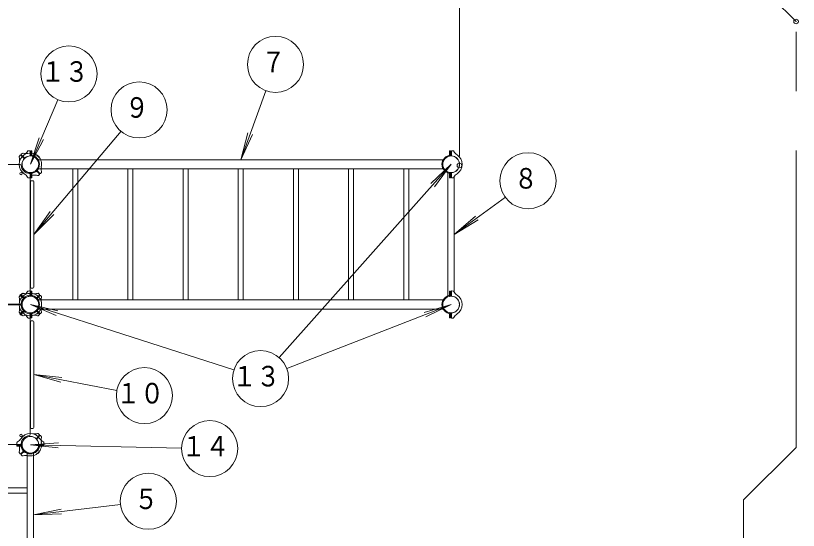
# Model space of a CAD drawing. Units: millimetres on the paper, scale 1:50. Extents: x 0 to 420, y -297 to 594.
# Drawn here: x 163.3 to 247, y 464.1 to 519.2 of the extents above; entities that cross this region are included whole.
import ezdxf
from ezdxf.enums import TextEntityAlignment as Align

# ---------------------------------------------------------------- set-up
doc = ezdxf.new("R2010")
doc.units = ezdxf.units.MM
doc.header["$PDMODE"] = 32
doc.header["$PDSIZE"] = 0.5
doc.linetypes.add('USER2', pattern=[19.05, 12.7, -6.35])
doc.linetypes.add('USER3', pattern=[63.5, 31.75, -6.35, 6.35, -6.35, 6.35, -6.35])
doc.layers.add('LY_1', color=7, linetype='Continuous', lineweight=9)
doc.styles.add('ＭＳ ゴシック', font='')
doc.styles.get('ＭＳ ゴシック').set_extended_font_data('MS Gothic')

msp = doc.modelspace()

# ---------------------------------------------------------------- linework, layer by layer
at = {"layer": 'LY_1', "lineweight": 18}
for p, q in [((210.726, 504.153), (210.726, 549.175)), ((190.026, 511.154), (187.335, 503.766)), ((167.786, 510.19), (164.835, 503.28)), ((174.53, 506.812), (165.215, 495.78)), ((187.335, 503.766), (188.112, 506.664)), ((187.335, 503.766), (188.604, 506.485)), ((164.835, 503.28), (165.769, 506.131)), ((164.835, 503.28), (166.25, 505.926)), ((191.449, 482.599), (209.835, 503.28)), ((209.835, 503.28), (207.654, 501.22)), ((209.835, 503.28), (208.045, 500.873)), ((215.637, 499.756), (210.175, 495.78)), ((165.215, 495.78), (166.944, 498.232)), ((165.215, 495.78), (167.343, 497.895)), ((210.175, 495.78), (212.438, 497.751)), ((210.175, 495.78), (212.745, 497.328)), ((186.6, 481.276), (164.835, 488.28)), ((164.835, 488.28), (167.76, 487.614)), ((164.835, 488.28), (167.6, 487.116)), ((192.251, 481.444), (209.835, 488.28)), ((209.835, 488.28), (206.955, 487.441)), ((209.835, 488.28), (207.145, 486.954)), ((174.084, 479.096), (165.215, 480.78)), ((165.215, 480.78), (168.2, 480.48)), ((165.215, 480.78), (168.103, 479.966)), ((164.835, 473.28), (167.829, 473.477)), ((181.017, 472.931), (164.835, 473.28)), ((164.835, 473.28), (167.818, 472.954)), ((174.473, 466.881), (165.175, 465.78)), ((165.175, 465.78), (168.113, 466.391)), ((165.175, 465.78), (168.174, 465.872))]:
    msp.add_line(p, q, dxfattribs=at)
at = {"layer": 'LY_1', "linetype": 'USER3', "lineweight": 18}
for p, q in [((246.726, 518.561), (225.116, 540.171)), ((246.726, 472.999), (246.726, 518.561)), ((241.107, 467.38), (246.726, 472.999)), ((241.107, 410.597), (241.107, 467.38))]:
    msp.add_line(p, q, dxfattribs=at)
at = {"layer": 'LY_1'}
for p, q in [((163.761, 504.254), (163.661, 504.148)), ((164.151, 503.922), (163.818, 504.255)), ((164.194, 503.964), (163.861, 504.297)), ((163.862, 504.355), (163.968, 504.454)), ((164.764, 504.729), (164.607, 504.723)), ((164.805, 504.218), (164.805, 504.689)), ((164.886, 504.72), (165.006, 504.72)), ((164.886, 504.178), (164.886, 504.72)), ((165.006, 504.248), (165.006, 504.72)), ((165.531, 504.258), (165.533, 504.261)), ((165.814, 503.975), (165.816, 503.978)), ((209.784, 504.72), (209.664, 504.72)), ((209.664, 504.248), (209.664, 504.72)), ((209.784, 504.178), (209.784, 504.72)), ((209.865, 504.218), (209.865, 504.689)), ((209.907, 504.729), (210.064, 504.723)), ((157.335, 503.25), (163.743, 503.25)), ((208.989, 503.766), (165.682, 503.766)), ((164.805, 495.78), (164.805, 502.343)), ((164.886, 501.84), (164.886, 502.382)), ((165.006, 501.84), (165.006, 502.313)), ((165.477, 502.596), (165.81, 502.263)), ((165.519, 502.639), (165.853, 502.305)), ((208.989, 502.794), (165.682, 502.794)), ((165.91, 502.306), (166.017, 502.421)), ((169.363, 502.794), (169.363, 488.766)), ((169.907, 502.794), (169.907, 488.766)), ((175.263, 502.794), (175.263, 488.766)), ((175.807, 502.794), (175.807, 488.766)), ((181.163, 502.794), (181.163, 488.766)), ((181.707, 502.794), (181.707, 488.766)), ((187.063, 502.794), (187.063, 488.766)), ((187.607, 502.794), (187.607, 488.766)), ((192.963, 502.794), (192.963, 488.766)), ((193.507, 502.794), (193.507, 488.766)), ((198.863, 502.794), (198.863, 488.766)), ((199.407, 502.794), (199.407, 488.766)), ((204.763, 502.794), (204.763, 488.766)), ((205.307, 502.794), (205.307, 488.766)), ((209.495, 502.36), (209.495, 489.2)), ((209.664, 501.84), (209.664, 502.313)), ((209.784, 501.84), (209.784, 502.382)), ((209.865, 502.343), (209.865, 501.872)), ((164.759, 501.832), (164.607, 501.837)), ((164.886, 501.84), (165.006, 501.84)), ((165.115, 501.53), (164.935, 501.53)), ((165.809, 502.205), (165.694, 502.098)), ((209.784, 501.84), (209.664, 501.84)), ((209.912, 501.832), (210.064, 501.837)), ((210.175, 501.957), (210.175, 489.603)), ((164.835, 490.13), (164.835, 501.43)), ((165.215, 490.13), (165.215, 501.43)), ((164.805, 495.78), (164.805, 489.218)), ((165.115, 490.03), (164.935, 490.03)), ((163.761, 489.254), (163.661, 489.148)), ((164.151, 488.922), (163.818, 489.255)), ((164.194, 488.964), (163.861, 489.297)), ((163.862, 489.355), (163.968, 489.454)), ((164.759, 489.729), (164.607, 489.723)), ((164.886, 489.72), (164.886, 489.179)), ((164.886, 489.72), (165.006, 489.72)), ((165.006, 489.72), (165.006, 489.248)), ((165.477, 488.964), (165.81, 489.297)), ((165.519, 488.922), (165.853, 489.255)), ((165.531, 489.258), (165.533, 489.261)), ((165.809, 489.355), (165.694, 489.462)), ((165.814, 488.975), (165.816, 488.978)), ((165.91, 489.254), (166.017, 489.139)), ((209.664, 489.72), (209.664, 489.248)), ((209.784, 489.72), (209.664, 489.72)), ((209.784, 489.72), (209.784, 489.179)), ((209.865, 489.218), (209.865, 489.689)), ((209.912, 489.729), (210.064, 489.723)), ((157.335, 488.31), (163.743, 488.31)), ((157.335, 488.25), (163.743, 488.25)), ((208.989, 488.766), (165.682, 488.766)), ((163.761, 487.306), (163.661, 487.413)), ((164.151, 487.639), (163.818, 487.305)), ((164.194, 487.596), (163.861, 487.263)), ((164.805, 480.78), (164.805, 487.343)), ((164.886, 487.382), (164.886, 486.84)), ((165.006, 487.313), (165.006, 486.84)), ((165.477, 487.596), (165.81, 487.263)), ((165.519, 487.639), (165.853, 487.305)), ((165.531, 487.302), (165.533, 487.3)), ((208.989, 487.794), (165.682, 487.794)), ((165.814, 487.585), (165.816, 487.583)), ((165.91, 487.306), (166.017, 487.421)), ((208.857, 487.585), (208.855, 487.583)), ((209.664, 487.313), (209.664, 486.84)), ((209.784, 487.382), (209.784, 486.84)), ((209.865, 487.343), (209.865, 486.872)), ((163.862, 487.205), (163.968, 487.106)), ((164.764, 486.832), (164.607, 486.837)), ((164.835, 486.43), (164.835, 475.13)), ((164.886, 486.84), (165.006, 486.84)), ((165.115, 486.53), (164.935, 486.53)), ((165.215, 486.43), (165.215, 475.13)), ((165.809, 487.205), (165.694, 487.098)), ((209.784, 486.84), (209.664, 486.84)), ((209.907, 486.832), (210.064, 486.837)), ((164.805, 480.78), (164.805, 474.372)), ((165.115, 475.03), (164.935, 475.03)), ((165.477, 473.964), (165.81, 474.297)), ((165.519, 473.922), (165.853, 474.255)), ((165.809, 474.355), (165.694, 474.462)), ((165.91, 474.254), (166.017, 474.139)), ((157.335, 473.31), (163.898, 473.31)), ((163.387, 473.352), (163.392, 473.509)), ((163.906, 473.25), (163.395, 473.25)), ((163.395, 473.13), (163.395, 473.25)), ((163.838, 473.13), (163.395, 473.13)), ((165.765, 473.25), (166.275, 473.25)), ((165.773, 473.31), (166.244, 473.31)), ((165.833, 473.13), (166.275, 473.13)), ((166.275, 473.13), (166.275, 473.25)), ((166.284, 473.352), (166.278, 473.509)), ((163.761, 472.306), (163.661, 472.413)), ((164.151, 472.639), (163.818, 472.305)), ((164.194, 472.596), (163.861, 472.263)), ((163.862, 472.205), (163.968, 472.106)), ((164.495, 459.197), (164.495, 472.364)), ((165.175, 459.197), (165.175, 472.364)), ((165.531, 472.302), (165.533, 472.3)), ((165.814, 472.585), (165.816, 472.583)), ((160.17, 468.652), (164.495, 468.652)), ((160.335, 468.108), (164.495, 468.108))]:
    msp.add_line(p, q, dxfattribs=at)
at = {"layer": 'LY_1', "linetype": 'USER2', "lineweight": 18}
for p, q in [((164.886, 504.54), (165.006, 504.54)), ((164.886, 504.32), (165.006, 504.32)), ((209.784, 504.54), (209.664, 504.54)), ((209.784, 504.32), (209.664, 504.32)), ((164.886, 502.24), (165.006, 502.24)), ((164.886, 502.02), (165.006, 502.02)), ((209.784, 502.24), (209.664, 502.24)), ((209.784, 502.02), (209.664, 502.02)), ((164.886, 489.54), (165.006, 489.54)), ((164.886, 489.32), (165.006, 489.32)), ((209.784, 489.54), (209.664, 489.54)), ((209.784, 489.32), (209.664, 489.32)), ((164.886, 487.24), (165.006, 487.24)), ((209.784, 487.24), (209.664, 487.24)), ((164.886, 487.02), (165.006, 487.02)), ((209.784, 487.02), (209.664, 487.02))]:
    msp.add_line(p, q, dxfattribs=at)
at = {"layer": 'LY_1', "lineweight": 18}
for centre in [(191.053, 513.973), (168.965, 512.949), (176.465, 509.104), (218.062, 501.522), (189.455, 480.357), (177.032, 478.537), (184.017, 472.866), (177.452, 467.234)]:
    msp.add_circle(centre, 3, dxfattribs=at)
at = {"layer": 'LY_1'}
for centre, radius in [((164.835, 503.28), 0.891), ((209.835, 503.28), 0.891), ((163.845, 502.29), 0.13), ((163.845, 489.27), 0.13), ((164.835, 488.28), 0.891), ((209.835, 488.28), 0.891), ((163.845, 487.29), 0.13), ((163.845, 474.27), 0.13), ((164.835, 473.28), 0.891)]:
    msp.add_circle(centre, radius, dxfattribs=at)
for centre, radius, start, end in [((164.835, 503.28), 1.2, 122.72719, 237.27281), ((163.735, 504.079), 0.1, 137, 197.54116), ((162.686, 503.748), 1, 347.72719, 17.54116), ((163.79, 504.227), 0.04, 45, 137), ((163.889, 504.326), 0.04, 133, 225), ((164.835, 503.28), 0.9, 45, 310.72934), ((164.036, 504.381), 0.1, 72.45884, 133), ((164.368, 505.43), 1, 252.45884, 282.27281), ((163.646, 505.131), 1, 302.72719, 332.54116), ((164.222, 503.993), 0.04, 225, 310.72934), ((164.622, 504.624), 0.1, 92, 152.54116), ((164.835, 503.28), 1.2, 45, 102.27281), ((164.765, 504.689), 0.04, 0, 92), ((164.765, 504.218), 0.04, 274.27066, 0), ((164.826, 503.28), 0.984, 273.49581, 86.50419), ((164.826, 503.28), 0.9, 273.82255, 86.17745), ((165.547, 504.246), 0.02, 53.62693, 135), ((164.835, 503.28), 1.22, 45, 53.62693), ((164.835, 503.28), 1.2, 347.72719, 45), ((164.835, 503.28), 1.22, 36.37307, 45), ((165.802, 503.992), 0.02, 315, 36.37307), ((209.844, 503.28), 0.984, 93.49581, 266.50419), ((209.844, 503.28), 0.9, 93.82255, 266.17745), ((209.905, 504.689), 0.04, 88, 180), ((209.905, 504.218), 0.04, 180, 265.72934), ((209.835, 503.28), 0.9, 0, 85.72934), ((210.049, 504.624), 0.1, 27.45884, 88), ((211.025, 505.131), 1, 207.45884, 237.27281), ((209.835, 503.28), 1.2, 0, 57.2728), ((163.743, 503.15), 0.1, 6.78718, 90), ((164.835, 503.28), 1, 186.78718, 263.21282), ((164.123, 503.894), 0.04, 319.27066, 45), ((164.835, 503.28), 0.9, 319.27066, 45), ((209.835, 503.28), 0.9, 274.27066, 0), ((209.835, 503.28), 1.2, 302.72719, 0), ((164.765, 502.343), 0.04, 0, 85.72934), ((165.449, 502.568), 0.04, 45, 130.72934), ((165.548, 502.667), 0.04, 139.27066, 225), ((165.881, 502.334), 0.04, 225, 317), ((166.985, 502.813), 1, 167.72719, 197.54116), ((165.936, 502.481), 0.1, 317, 17.54116), ((209.905, 502.343), 0.04, 94.27066, 180), ((163.646, 501.429), 1, 27.45884, 57.2728), ((164.622, 501.937), 0.1, 207.45884, 268), ((164.705, 502.188), 0.1, 0, 83.21282), ((164.765, 501.872), 0.04, 268, 0), ((164.835, 503.28), 1.2, 268.56746, 282.27281), ((164.935, 501.43), 0.1, 90, 180), ((165.303, 501.13), 1, 72.45884, 102.27281), ((165.115, 501.43), 0.1, 0, 90), ((165.635, 502.179), 0.1, 252.45884, 313), ((165.782, 502.235), 0.04, 313, 45), ((209.905, 501.872), 0.04, 180, 272), ((210.049, 501.937), 0.1, 272, 332.54116), ((211.025, 501.429), 1, 122.72719, 152.54116), ((164.935, 490.13), 0.1, 180, 270), ((165.115, 490.13), 0.1, 270, 0), ((164.835, 488.28), 1.2, 122.72719, 237.27281), ((163.735, 489.079), 0.1, 137, 197.54116), ((162.686, 488.748), 1, 347.72719, 17.54116), ((163.79, 489.227), 0.04, 45, 137), ((164.835, 488.28), 1, 96.78718, 173.21282), ((163.889, 489.326), 0.04, 133, 225), ((164.835, 488.28), 0.9, 45, 315), ((164.036, 489.381), 0.1, 72.45884, 133), ((164.368, 490.43), 1, 252.45884, 282.27281), ((164.123, 488.894), 0.04, 319.27066, 45), ((163.646, 490.131), 1, 302.72719, 332.54116), ((164.222, 488.993), 0.04, 225, 310.72934), ((164.622, 489.624), 0.1, 92, 152.54116), ((164.835, 488.28), 1.2, 45, 102.27281), ((164.705, 489.372), 0.1, 276.78718, 0), ((164.765, 489.689), 0.04, 0, 92), ((164.765, 489.218), 0.04, 274.27066, 0), ((164.826, 488.28), 0.984, 273.49581, 86.50419), ((164.826, 488.28), 0.9, 273.82255, 86.17745), ((165.303, 490.43), 1, 257.72719, 287.54116), ((165.449, 488.993), 0.04, 229.27066, 315), ((164.835, 488.28), 0.9, 315, 45), ((165.548, 488.894), 0.04, 135, 220.72934), ((165.547, 489.246), 0.02, 53.62693, 135), ((164.835, 488.28), 1.22, 45, 53.62693), ((165.635, 489.381), 0.1, 47, 107.54116), ((164.835, 488.28), 1.2, 315, 45), ((164.835, 488.28), 1.22, 36.37307, 45), ((165.782, 489.326), 0.04, 315, 47), ((165.802, 488.992), 0.02, 315, 36.37307), ((165.881, 489.227), 0.04, 43, 135), ((166.985, 488.748), 1, 162.45884, 192.27281), ((165.936, 489.079), 0.1, 342.45884, 43), ((209.844, 488.28), 0.984, 93.49581, 266.50419), ((209.844, 488.28), 0.9, 93.82255, 266.17745), ((209.905, 489.689), 0.04, 88, 180), ((209.905, 489.218), 0.04, 180, 265.72934), ((209.835, 488.28), 0.9, 0, 85.72934), ((210.049, 489.624), 0.1, 27.45884, 88), ((211.025, 490.131), 1, 207.45884, 237.27281), ((209.835, 488.28), 1.2, 0, 57.2728), ((163.743, 488.41), 0.1, 270, 353.21282), ((163.743, 488.15), 0.1, 6.78718, 90), ((164.835, 488.28), 1, 186.78718, 263.21282), ((209.835, 488.28), 0.9, 274.27066, 0), ((209.835, 488.28), 1.2, 302.72719, 0), ((163.735, 487.481), 0.1, 162.45884, 223), ((162.686, 487.813), 1, 342.45884, 12.27281), ((163.79, 487.334), 0.04, 223, 315), ((163.889, 487.235), 0.04, 135, 227), ((164.123, 487.667), 0.04, 315, 40.72934), ((163.646, 486.429), 1, 27.45884, 57.2728), ((164.222, 487.568), 0.04, 49.27066, 135), ((164.835, 488.28), 1.2, 257.72719, 315), ((164.705, 487.188), 0.1, 0, 83.21282), ((164.765, 487.343), 0.04, 0, 85.72934), ((165.449, 487.568), 0.04, 45, 130.72934), ((165.548, 487.667), 0.04, 139.27066, 225), ((165.547, 487.314), 0.02, 225, 306.37307), ((164.835, 488.28), 1.22, 306.37307, 315), ((164.835, 488.28), 1.22, 315, 323.62693), ((165.782, 487.235), 0.04, 313, 45), ((165.802, 487.569), 0.02, 323.62693, 45), ((165.881, 487.334), 0.04, 225, 317), ((166.985, 487.813), 1, 167.72719, 197.54116), ((165.936, 487.481), 0.1, 317, 17.54116), ((209.905, 487.343), 0.04, 94.27066, 180), ((211.025, 486.429), 1, 122.72719, 152.54116), ((164.036, 487.179), 0.1, 227, 287.54116), ((164.368, 486.13), 1, 77.72719, 107.54116), ((164.622, 486.937), 0.1, 207.45884, 268), ((164.765, 486.872), 0.04, 268, 0), ((164.935, 486.43), 0.1, 90, 180), ((165.303, 486.13), 1, 72.45884, 102.27281), ((165.115, 486.43), 0.1, 0, 90), ((165.635, 487.179), 0.1, 252.45884, 313), ((209.905, 486.872), 0.04, 180, 272), ((210.049, 486.937), 0.1, 272, 332.54116), ((164.935, 475.13), 0.1, 180, 270), ((165.115, 475.13), 0.1, 270, 0), ((162.985, 474.47), 1, 297.45884, 327.27281), ((164.835, 473.28), 1.2, 32.7272, 147.27281), ((164.835, 473.28), 1, 96.78718, 173.21282), ((164.835, 473.28), 0.9, 315, 220.72934), ((164.705, 474.372), 0.1, 276.78718, 0), ((165.303, 475.43), 1, 257.72719, 287.54116), ((165.449, 473.993), 0.04, 229.27066, 315), ((165.548, 473.894), 0.04, 135, 220.72934), ((165.635, 474.381), 0.1, 47, 107.54116), ((165.782, 474.326), 0.04, 315, 47), ((166.686, 474.47), 1, 212.72719, 242.54116), ((165.881, 474.227), 0.04, 43, 135), ((166.985, 473.748), 1, 162.45884, 192.27281), ((165.936, 474.079), 0.1, 342.45884, 43), ((163.427, 473.35), 0.04, 178, 270), ((163.492, 473.494), 0.1, 117.45884, 178), ((164.835, 473.28), 1.2, 178.56746, 192.27281), ((162.686, 472.813), 1, 342.45884, 12.27281), ((163.743, 473.41), 0.1, 270, 353.21282), ((164.835, 473.321), 1.016, 184.0072, 355.9928), ((163.898, 473.35), 0.04, 270, 355.72934), ((164.835, 473.321), 0.932, 184.36904, 355.63096), ((164.835, 473.28), 1.2, 315, 12.27281), ((165.773, 473.35), 0.04, 184.27066, 270), ((166.179, 473.494), 0.1, 2, 62.54116), ((166.244, 473.35), 0.04, 270, 2), ((163.735, 472.481), 0.1, 162.45884, 223), ((163.79, 472.334), 0.04, 223, 315), ((163.889, 472.235), 0.04, 135, 227), ((164.123, 472.667), 0.04, 315, 40.72934), ((164.222, 472.568), 0.04, 49.27066, 135), ((164.835, 473.28), 0.9, 229.27066, 315), ((164.835, 473.28), 1.2, 257.72719, 315), ((165.547, 472.314), 0.02, 225, 306.37307), ((164.835, 473.28), 1.22, 306.37307, 315), ((164.835, 473.28), 1.22, 315, 323.62693), ((165.802, 472.569), 0.02, 323.62693, 45), ((164.036, 472.179), 0.1, 227, 287.54116), ((164.368, 471.13), 1, 77.72719, 107.54116)]:
    msp.add_arc(centre, radius, start, end, dxfattribs=at)
for p in [(246.726, 518.561), (210.726, 503.153)]:
    msp.add_point(p, dxfattribs=at)

# ---------------------------------------------------------------- texts
at = {"layer": 'LY_1', "style": 'ＭＳ ゴシック', "width": 0.85}
for s, p in [('７', (189.553, 512.473)), ('１３', (165.965, 511.449)), ('９', (174.965, 507.604)), ('８', (216.562, 500.022)), ('１３', (186.455, 478.857)), ('１０', (174.032, 477.037)), ('１４', (181.017, 471.366)), ('５', (175.952, 465.734))]:
    msp.add_text(s, height=2.199, dxfattribs=at).set_placement(p, align=Align.BOTTOM_LEFT)

doc.saveas('drawing.dxf')
